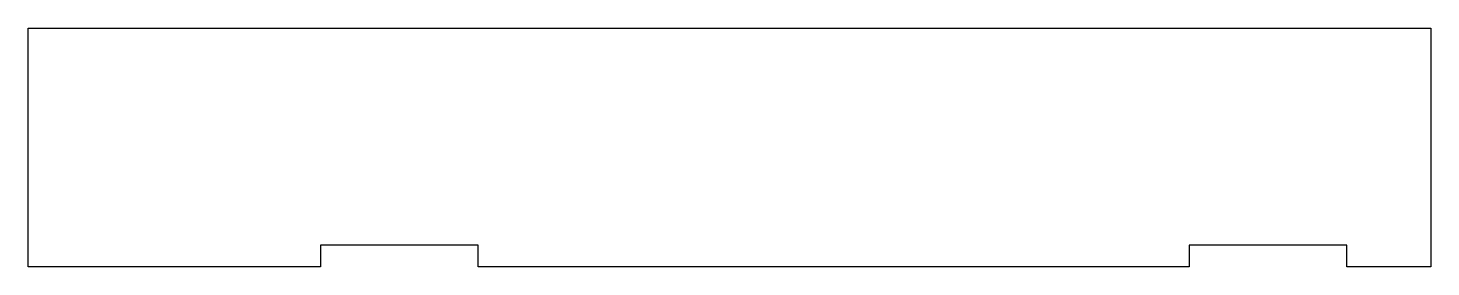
# Model space of a CAD drawing. Header units: metres. Extents: x -18.5 to 13.8, y -1.1 to 46.5.
# Drawn here: x -18.55 to 13.75, y 41 to 46.5 of the extents above.
import ezdxf

# ---------------------------------------------------------------- set-up
doc = ezdxf.new("R2010")
doc.units = ezdxf.units.M

msp = doc.modelspace()

# ---------------------------------------------------------------- linework, layer by layer
for p, q in [((-18.55, 45.854), (-18.55, 46.5)), ((-18.55, 46.5), (-18.115, 46.5)), ((-18.115, 46.5), (-17.14, 46.5)), ((-17.14, 46.5), (-12.418, 46.5)), ((-12.418, 46.5), (-12.195, 46.5)), ((-12.195, 46.5), (-11.899, 46.5)), ((-11.899, 46.5), (-11.547, 46.5)), ((-11.547, 46.5), (-11.166, 46.5)), ((-11.166, 46.5), (-10.79, 46.5)), ((-10.79, 46.5), (-10.456, 46.5)), ((-10.456, 46.5), (-10.197, 46.5)), ((-10.197, 46.5), (-10.035, 46.5)), ((-10.035, 46.5), (-5.859, 46.5)), ((-10.035, 46.5), (-10.035, 46.5)), ((-5.859, 46.5), (-5.023, 46.5)), ((-5.023, 46.5), (9.674, 46.5)), ((9.674, 46.5), (9.778, 46.5)), ((9.778, 46.5), (9.976, 46.5)), ((9.976, 46.5), (10.254, 46.5)), ((10.254, 46.5), (10.588, 46.5)), ((10.588, 46.5), (10.945, 46.5)), ((10.945, 46.5), (11.29, 46.5)), ((11.29, 46.5), (11.595, 46.5)), ((11.595, 46.5), (11.835, 46.5)), ((11.835, 46.5), (12.001, 46.5)), ((12.001, 46.5), (13.75, 46.5)), ((13.75, 46.5), (13.75, 41.841)), ((-18.55, 45.82), (-18.55, 45.854)), ((-18.55, 45.75), (-18.55, 45.82)), ((-18.55, 45.645), (-18.55, 45.75)), ((-18.55, 45.51), (-18.55, 45.645)), ((-18.55, 41.635), (-18.55, 45.51)), ((13.75, 41.841), (13.75, 40.995)), ((-18.55, 41.619), (-18.55, 41.635)), ((-18.55, 41.599), (-18.55, 41.619)), ((-18.55, 40.995), (-18.55, 41.599)), ((-9.976, 41.5), (-11.814, 41.5)), ((-11.814, 41.5), (-11.814, 40.995)), ((-8.186, 41.5), (-9.976, 41.5)), ((-8.186, 40.995), (-8.186, 41.5)), ((10.024, 41.5), (8.186, 41.5)), ((8.186, 41.5), (8.186, 40.995)), ((11.814, 41.5), (10.024, 41.5)), ((11.814, 40.995), (11.814, 41.5)), ((-14.627, 40.995), (-18.55, 40.995)), ((-11.814, 40.995), (-14.627, 40.995)), ((1.294, 40.995), (-8.186, 40.995)), ((8.186, 40.995), (1.294, 40.995)), ((12.532, 40.995), (11.814, 40.995)), ((13.75, 40.995), (12.532, 40.995))]:
    msp.add_line(p, q)

doc.saveas('drawing.dxf')
